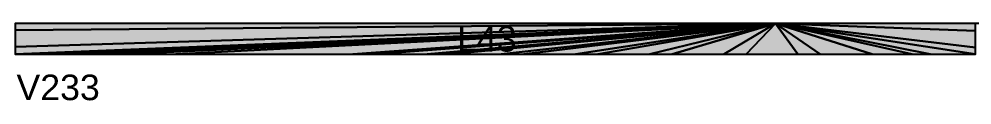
# Model space of a CAD drawing. Extents: x 37185 to 43130, y -8131 to -3926.
# Drawn here: x 41322.2 to 41570.9, y -5877.8 to -5857.7 of the extents above; entities that cross this region are included whole.
import ezdxf

# ---------------------------------------------------------------- set-up
doc = ezdxf.new("R2010")
doc.units = 0
doc.header["$MEASUREMENT"] = 0
for name, color, linetype in [('52', 3, 'CONTINUOUS'), ('74', 2, 'CONTINUOUS'), ('96', 252, 'CONTINUOUS')]:
    doc.layers.add(name, color=color, linetype=linetype)
doc.styles.add('TQS_ARIAL', font='arial.ttf')

msp = doc.modelspace()

# ---------------------------------------------------------------- linework, layer by layer
at = {"layer": '52', "linetype": 'Continuous'}
for points in [[(42174.86, -5857.7), (42174.26, -5857.7), (42174.1, -5857.7), (42172.77, -5857.7), (42172.52, -5857.7), (42169.86, -5857.7), (42166.6, -5857.7), (42163.13, -5857.7), (42159.86, -5857.7), (42157.2, -5857.7), (42156.96, -5857.7), (42155.62, -5857.7), (42155.47, -5857.7), (42155.37, -5857.7), (42154.86, -5857.7), (41975.98, -5857.7), (41974.86, -5857.7), (41962.2, -5857.7), (41600.39, -5857.7), (41584.53, -5857.7), (41571.86, -5857.7), (41519.62, -5857.7), (41321.2, -5857.7)], [(41321.2, -5865.7), (41324.63, -5865.7), (41333.09, -5865.7), (41343.76, -5865.7), (41349.63, -5865.7), (41363.12, -5865.7), (41409.35, -5865.7), (41415.22, -5865.7), (41428.71, -5865.7), (41434.57, -5865.7), (41448.06, -5865.7), (41453.93, -5865.7), (41467.42, -5865.7), (41473.29, -5865.7), (41486.78, -5865.7), (41492.65, -5865.7), (41506.13, -5865.7), (41512, -5865.7), (41525.49, -5865.7), (41531.36, -5865.7), (41544.85, -5865.7), (41555.32, -5865.7), (41560.1, -5865.7), (41571.86, -5865.7)]]:
    msp.add_lwpolyline(points, dxfattribs=at)
at = {"layer": '96', "linetype": 'Continuous'}
for points in [[(41519.62, -5857.7), (41321.2, -5857.7), (41321.2, -5859.46), (41519.62, -5857.7)], [(41519.62, -5857.7), (41321.2, -5859.46), (41321.2, -5863.8), (41519.62, -5857.7)], [(41519.62, -5857.7), (41321.2, -5863.8), (41321.2, -5865.7), (41519.62, -5857.7)], [(41519.62, -5857.7), (41321.2, -5865.7), (41324.63, -5865.7), (41519.62, -5857.7)], [(41519.62, -5857.7), (41324.63, -5865.7), (41333.09, -5865.7), (41519.62, -5857.7)], [(41519.62, -5857.7), (41333.09, -5865.7), (41343.76, -5865.7), (41519.62, -5857.7)], [(41519.62, -5857.7), (41343.76, -5865.7), (41349.63, -5865.7), (41519.62, -5857.7)], [(41519.62, -5857.7), (41349.63, -5865.7), (41363.12, -5865.7), (41519.62, -5857.7)], [(41519.62, -5857.7), (41363.12, -5865.7), (41409.35, -5865.7), (41519.62, -5857.7)], [(41519.62, -5857.7), (41409.35, -5865.7), (41415.22, -5865.7), (41519.62, -5857.7)], [(41519.62, -5857.7), (41415.22, -5865.7), (41428.71, -5865.7), (41519.62, -5857.7)], [(41519.62, -5857.7), (41428.71, -5865.7), (41434.57, -5865.7), (41519.62, -5857.7)], [(41519.62, -5857.7), (41434.57, -5865.7), (41448.06, -5865.7), (41519.62, -5857.7)], [(41519.62, -5857.7), (41448.06, -5865.7), (41453.93, -5865.7), (41519.62, -5857.7)], [(41519.62, -5857.7), (41453.93, -5865.7), (41467.42, -5865.7), (41519.62, -5857.7)], [(41519.62, -5857.7), (41467.42, -5865.7), (41473.29, -5865.7), (41519.62, -5857.7)], [(41519.62, -5857.7), (41473.29, -5865.7), (41486.78, -5865.7), (41519.62, -5857.7)], [(41519.62, -5857.7), (41486.78, -5865.7), (41492.65, -5865.7), (41519.62, -5857.7)], [(41519.62, -5857.7), (41492.65, -5865.7), (41506.13, -5865.7), (41519.62, -5857.7)], [(41519.62, -5857.7), (41506.13, -5865.7), (41512, -5865.7), (41519.62, -5857.7)], [(41519.62, -5857.7), (41512, -5865.7), (41525.49, -5865.7), (41519.62, -5857.7)], [(41519.62, -5857.7), (41525.49, -5865.7), (41531.36, -5865.7), (41519.62, -5857.7)], [(41519.62, -5857.7), (41531.36, -5865.7), (41544.85, -5865.7), (41519.62, -5857.7)], [(41519.62, -5857.7), (41544.85, -5865.7), (41555.32, -5865.7), (41519.62, -5857.7)], [(41519.62, -5857.7), (41555.32, -5865.7), (41560.1, -5865.7), (41519.62, -5857.7)], [(41519.62, -5857.7), (41560.1, -5865.7), (41571.86, -5865.7), (41519.62, -5857.7)], [(41519.62, -5857.7), (41571.86, -5865.7), (41571.86, -5863.94), (41519.62, -5857.7)], [(41519.62, -5857.7), (41571.86, -5863.94), (41571.86, -5859.61), (41519.62, -5857.7)], [(41519.62, -5857.7), (41571.86, -5859.61), (41571.86, -5857.7), (41519.62, -5857.7)]]:
    msp.add_lwpolyline(points, dxfattribs=at)
for points in [[(41519.62, -5857.7), (41321.2, -5857.7), (41321.2, -5859.46)], [(41519.62, -5857.7), (41321.2, -5859.46), (41519.62, -5857.7)], [(41519.62, -5857.7), (41321.2, -5859.46), (41321.2, -5863.8)], [(41519.62, -5857.7), (41321.2, -5863.8), (41519.62, -5857.7)], [(41519.62, -5857.7), (41321.2, -5863.8), (41321.2, -5865.7)], [(41519.62, -5857.7), (41321.2, -5865.7), (41519.62, -5857.7)], [(41519.62, -5857.7), (41321.2, -5865.7), (41324.63, -5865.7)], [(41519.62, -5857.7), (41324.63, -5865.7), (41519.62, -5857.7)], [(41519.62, -5857.7), (41324.63, -5865.7), (41333.09, -5865.7)], [(41519.62, -5857.7), (41333.09, -5865.7), (41519.62, -5857.7)], [(41519.62, -5857.7), (41333.09, -5865.7), (41343.76, -5865.7)], [(41519.62, -5857.7), (41343.76, -5865.7), (41519.62, -5857.7)], [(41519.62, -5857.7), (41343.76, -5865.7), (41349.63, -5865.7)], [(41519.62, -5857.7), (41349.63, -5865.7), (41519.62, -5857.7)], [(41519.62, -5857.7), (41349.63, -5865.7), (41363.12, -5865.7)], [(41519.62, -5857.7), (41363.12, -5865.7), (41519.62, -5857.7)], [(41519.62, -5857.7), (41363.12, -5865.7), (41409.35, -5865.7)], [(41519.62, -5857.7), (41409.35, -5865.7), (41519.62, -5857.7)], [(41519.62, -5857.7), (41409.35, -5865.7), (41415.22, -5865.7)], [(41519.62, -5857.7), (41415.22, -5865.7), (41519.62, -5857.7)], [(41519.62, -5857.7), (41415.22, -5865.7), (41428.71, -5865.7)], [(41519.62, -5857.7), (41428.71, -5865.7), (41519.62, -5857.7)], [(41519.62, -5857.7), (41428.71, -5865.7), (41434.57, -5865.7)], [(41519.62, -5857.7), (41434.57, -5865.7), (41519.62, -5857.7)], [(41519.62, -5857.7), (41434.57, -5865.7), (41448.06, -5865.7)], [(41519.62, -5857.7), (41448.06, -5865.7), (41519.62, -5857.7)], [(41519.62, -5857.7), (41448.06, -5865.7), (41453.93, -5865.7)], [(41519.62, -5857.7), (41453.93, -5865.7), (41519.62, -5857.7)], [(41519.62, -5857.7), (41453.93, -5865.7), (41467.42, -5865.7)], [(41519.62, -5857.7), (41467.42, -5865.7), (41519.62, -5857.7)], [(41519.62, -5857.7), (41467.42, -5865.7), (41473.29, -5865.7)], [(41519.62, -5857.7), (41473.29, -5865.7), (41519.62, -5857.7)], [(41519.62, -5857.7), (41473.29, -5865.7), (41486.78, -5865.7)], [(41519.62, -5857.7), (41486.78, -5865.7), (41519.62, -5857.7)], [(41519.62, -5857.7), (41486.78, -5865.7), (41492.65, -5865.7)], [(41519.62, -5857.7), (41492.65, -5865.7), (41519.62, -5857.7)], [(41519.62, -5857.7), (41492.65, -5865.7), (41506.13, -5865.7)], [(41519.62, -5857.7), (41506.13, -5865.7), (41519.62, -5857.7)], [(41519.62, -5857.7), (41506.13, -5865.7), (41512, -5865.7)], [(41519.62, -5857.7), (41512, -5865.7), (41519.62, -5857.7)], [(41519.62, -5857.7), (41512, -5865.7), (41525.49, -5865.7)], [(41519.62, -5857.7), (41525.49, -5865.7), (41519.62, -5857.7)], [(41519.62, -5857.7), (41525.49, -5865.7), (41531.36, -5865.7)], [(41519.62, -5857.7), (41531.36, -5865.7), (41519.62, -5857.7)], [(41519.62, -5857.7), (41531.36, -5865.7), (41544.85, -5865.7)], [(41519.62, -5857.7), (41544.85, -5865.7), (41519.62, -5857.7)], [(41519.62, -5857.7), (41544.85, -5865.7), (41555.32, -5865.7)], [(41519.62, -5857.7), (41555.32, -5865.7), (41519.62, -5857.7)], [(41519.62, -5857.7), (41555.32, -5865.7), (41560.1, -5865.7)], [(41519.62, -5857.7), (41560.1, -5865.7), (41519.62, -5857.7)], [(41519.62, -5857.7), (41560.1, -5865.7), (41571.86, -5865.7)], [(41519.62, -5857.7), (41571.86, -5865.7), (41519.62, -5857.7)], [(41519.62, -5857.7), (41571.86, -5865.7), (41571.86, -5863.94)], [(41519.62, -5857.7), (41571.86, -5863.94), (41519.62, -5857.7)], [(41519.62, -5857.7), (41571.86, -5863.94), (41571.86, -5859.61)], [(41519.62, -5857.7), (41571.86, -5859.61), (41519.62, -5857.7)], [(41519.62, -5857.7), (41571.86, -5859.61), (41571.86, -5857.7)], [(41519.62, -5857.7), (41571.86, -5857.7), (41519.62, -5857.7)]]:
    msp.add_solid(points, dxfattribs=at)

# ---------------------------------------------------------------- texts
at = {"layer": '74', "linetype": 'Continuous', "style": 'TQS_ARIAL'}
for s, p in [('L43', (41436.53, -5865.03)), ('V233', (41321.53, -5877.7))]:
    msp.add_text(s, height=6.667, dxfattribs=at).set_placement(p)

doc.saveas('drawing.dxf')
